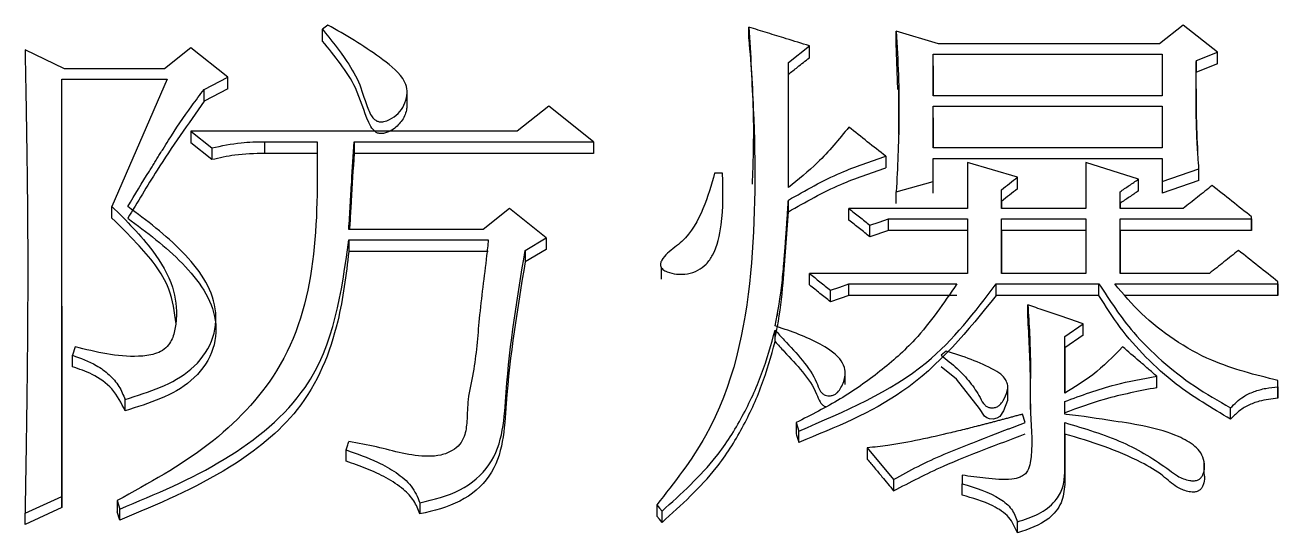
# Model space of a CAD drawing. Header units: millimetres. Extents: x 2371 to 4515, y 843 to 2359.
# Drawn here: x 2883.93 to 2889.08, y 2103.73 to 2105.82 of the extents above; entities that cross this region are included whole.
import ezdxf

# ---------------------------------------------------------------- set-up
doc = ezdxf.new("R2010")
doc.units = ezdxf.units.MM

msp = doc.modelspace()

# ---------------------------------------------------------------- linework, layer by layer
at = {"color": 7, "linetype": 'Continuous', "lineweight": 25}
for p, q in [((2885.1756, 2105.8157), (2885.1539, 2105.7985)), ((2888.6912, 2105.8157), (2888.5938, 2105.7387)), ((2888.8318, 2105.7045), (2888.6912, 2105.8157)), ((2886.9063, 2105.7584), (2886.9063, 2105.8071)), ((2887.6852, 2105.7387), (2887.5121, 2105.79)), ((2887.5121, 2105.7413), (2887.5121, 2105.79)), ((2884.0938, 2105.636), (2883.9316, 2105.7131)), ((2883.9316, 2105.7131), (2883.9316, 2105.6644)), ((2884.6131, 2105.7216), (2884.5049, 2105.636)), ((2884.7645, 2105.6018), (2884.6131, 2105.7216)), ((2887.0686, 2105.6617), (2887.1551, 2105.7302)), ((2887.1551, 2105.6815), (2887.1551, 2105.7302)), ((2887.5191, 2105.5502), (2887.5121, 2105.7413)), ((2887.0686, 2105.1472), (2887.0686, 2105.6617)), ((2887.0686, 2105.6131), (2887.0686, 2105.6617)), ((2887.6636, 2105.696), (2888.6047, 2105.696)), ((2887.6636, 2105.5247), (2887.6636, 2105.696)), ((2887.6636, 2105.6473), (2887.6636, 2105.696)), ((2888.6047, 2105.696), (2888.6047, 2105.5247)), ((2888.7453, 2105.6703), (2888.8318, 2105.7045)), ((2888.7453, 2105.6217), (2888.7453, 2105.6703)), ((2888.8318, 2105.6559), (2888.7453, 2105.6217)), ((2888.8318, 2105.6559), (2888.8318, 2105.7045)), ((2884.5049, 2105.636), (2884.0938, 2105.636)), ((2887.0686, 2105.1518), (2887.0686, 2105.6131)), ((2887.6636, 2105.6473), (2887.6636, 2105.5247)), ((2884.083, 2105.5932), (2884.5157, 2105.5932)), ((2884.083, 2103.8775), (2884.083, 2105.5932)), ((2884.083, 2105.5448), (2884.083, 2105.5932)), ((2884.5157, 2105.5932), (2884.2886, 2105.0698)), ((2884.6672, 2105.5504), (2884.7645, 2105.6018)), ((2884.7645, 2105.5533), (2884.6672, 2105.502)), ((2884.7645, 2105.5533), (2884.7645, 2105.6018)), ((2887.521, 2105.5518), (2887.5206, 2105.3657)), ((2884.6672, 2105.502), (2884.6672, 2105.5504)), ((2885.5016, 2105.4865), (2885.5016, 2105.5352)), ((2888.6047, 2105.5247), (2887.6636, 2105.5247)), ((2886.0842, 2105.4819), (2885.9544, 2105.379)), ((2886.2681, 2105.3361), (2886.0842, 2105.4819)), ((2887.6636, 2105.4819), (2888.6047, 2105.4819)), ((2887.6636, 2105.3104), (2887.6636, 2105.4819)), ((2887.6636, 2105.4335), (2887.6636, 2105.4819)), ((2888.6047, 2105.4819), (2888.6047, 2105.3104)), ((2887.6636, 2105.4335), (2887.6636, 2105.3104)), ((2884.6131, 2105.379), (2884.6996, 2105.3103)), ((2885.9544, 2105.379), (2884.6131, 2105.379)), ((2884.6131, 2105.379), (2884.6131, 2105.3308)), ((2884.6996, 2105.2622), (2884.6131, 2105.3308)), ((2884.6996, 2105.3103), (2884.6996, 2105.2622)), ((2884.916, 2105.3361), (2885.1323, 2105.3361)), ((2884.916, 2105.3361), (2884.916, 2105.2879)), ((2885.2837, 2105.3361), (2886.2681, 2105.3361)), ((2885.2837, 2105.3361), (2885.2837, 2105.2879)), ((2886.2681, 2105.3361), (2886.2681, 2105.2879)), ((2888.6047, 2105.3104), (2887.6636, 2105.3104)), ((2885.1323, 2105.2879), (2884.916, 2105.2879)), ((2886.2681, 2105.2879), (2885.2837, 2105.2879)), ((2887.4688, 2105.276), (2887.4688, 2105.2279)), ((2887.6636, 2105.173), (2887.6636, 2105.2674)), ((2887.6636, 2105.2674), (2888.6047, 2105.2674)), ((2887.6636, 2105.2194), (2887.6636, 2105.2674)), ((2887.8042, 2105.2503), (2887.8042, 2105.0612)), ((2888.291, 2105.2503), (2888.291, 2105.0612)), ((2888.6047, 2105.2674), (2888.6047, 2105.173)), ((2886.7982, 2105.2073), (2886.7657, 2105.2073)), ((2888.6047, 2105.173), (2888.7561, 2105.2245)), ((2888.7561, 2105.1765), (2888.7561, 2105.2245)), ((2887.5121, 2105.13), (2887.6636, 2105.173)), ((2887.6636, 2105.125), (2887.6636, 2105.173)), ((2888.0097, 2105.1422), (2888.0097, 2105.1901)), ((2888.5073, 2105.1336), (2888.5073, 2105.1816)), ((2888.7561, 2105.1765), (2888.6047, 2105.125)), ((2888.6047, 2105.173), (2888.6047, 2105.125)), ((2886.8, 2105.127), (2886.8, 2105.1273)), ((2887.0686, 2105.0478), (2887.0686, 2105.0956)), ((2887.5121, 2105.0821), (2887.5121, 2105.13)), ((2887.9448, 2105.0612), (2887.9448, 2105.1386)), ((2887.9448, 2105.0907), (2887.9448, 2105.1386)), ((2887.9448, 2105.0907), (2887.9448, 2105.0612)), ((2888.4316, 2105.0612), (2888.4316, 2105.13)), ((2888.4316, 2105.0821), (2888.4316, 2105.13)), ((2884.2886, 2105.022), (2884.2886, 2105.0698)), ((2885.922, 2105.0612), (2885.8138, 2104.9752)), ((2886.0734, 2104.9408), (2885.922, 2105.0612)), ((2887.8042, 2105.0612), (2887.3174, 2105.0612)), ((2888.291, 2105.0612), (2887.9448, 2105.0612)), ((2888.4316, 2105.0821), (2888.4316, 2105.0612)), ((2888.6912, 2105.0612), (2888.4316, 2105.0612)), ((2887.4039, 2104.9447), (2887.4039, 2104.9924)), ((2887.4797, 2105.0182), (2887.8042, 2105.0182)), ((2887.4797, 2104.9705), (2887.4797, 2105.0182)), ((2887.8042, 2105.0182), (2887.8042, 2104.7943)), ((2887.9448, 2105.0182), (2888.291, 2105.0182)), ((2887.9448, 2104.7943), (2887.9448, 2105.0182)), ((2887.9448, 2104.9705), (2887.9448, 2105.0182)), ((2888.291, 2105.0182), (2888.291, 2104.7943)), ((2888.4316, 2105.0182), (2888.9725, 2105.0182)), ((2888.4316, 2104.7943), (2888.4316, 2105.0182)), ((2888.4316, 2104.9705), (2888.4316, 2105.0182)), ((2888.9725, 2105.0182), (2888.9725, 2105.0268)), ((2888.9725, 2104.9791), (2888.9725, 2105.0268)), ((2888.9725, 2105.0182), (2888.9725, 2104.9705)), ((2885.8138, 2104.9752), (2885.2621, 2104.9752)), ((2885.9869, 2104.8891), (2886.0734, 2104.9408)), ((2886.0734, 2104.9408), (2886.0734, 2104.8931)), ((2887.4797, 2104.9705), (2887.4039, 2104.9447)), ((2887.8042, 2104.9705), (2887.4797, 2104.9705)), ((2887.9448, 2104.9705), (2887.9448, 2104.7943)), ((2888.291, 2104.9705), (2887.9448, 2104.9705)), ((2888.4316, 2104.9705), (2888.4316, 2104.7943)), ((2888.9725, 2104.9705), (2888.4316, 2104.9705)), ((2888.9725, 2104.9705), (2888.9725, 2104.9791)), ((2885.2621, 2104.9321), (2885.8354, 2104.9321)), ((2885.8354, 2104.8845), (2885.2621, 2104.8845)), ((2886.0734, 2104.8931), (2885.9869, 2104.8415)), ((2885.9869, 2104.8891), (2885.9869, 2104.8415)), ((2886.5464, 2104.8183), (2886.5465, 2104.7705)), ((2887.8042, 2104.7943), (2887.1551, 2104.7943)), ((2888.291, 2104.7943), (2887.9448, 2104.7943)), ((2888.7994, 2104.7943), (2888.4316, 2104.7943)), ((2887.3174, 2104.7512), (2887.7609, 2104.7512)), ((2887.9232, 2104.7512), (2888.3451, 2104.7512)), ((2887.9232, 2104.7038), (2887.9232, 2104.7512)), ((2888.3451, 2104.7038), (2888.3451, 2104.7512)), ((2888.41, 2104.7512), (2889.0806, 2104.7512)), ((2889.0806, 2104.7512), (2889.0806, 2104.7599)), ((2889.0806, 2104.7124), (2889.0806, 2104.7599)), ((2889.0806, 2104.7512), (2889.0806, 2104.7038)), ((2887.2417, 2104.678), (2887.2417, 2104.7254)), ((2887.3174, 2104.7038), (2887.2417, 2104.678)), ((2887.7609, 2104.7038), (2887.3174, 2104.7038)), ((2888.3451, 2104.7038), (2887.9232, 2104.7038)), ((2889.0806, 2104.7038), (2888.453, 2104.7038)), ((2889.0806, 2104.7038), (2889.0806, 2104.7124)), ((2884.083, 2104.6594), (2884.083, 2103.8312)), ((2888.053, 2104.6177), (2888.053, 2104.665)), ((2884.716, 2104.5641), (2884.716, 2104.6113)), ((2888.2044, 2104.5355), (2888.2801, 2104.5873)), ((2888.2801, 2104.5401), (2888.2801, 2104.5873)), ((2887.0145, 2104.5143), (2887.0145, 2104.5615)), ((2888.2801, 2104.5401), (2888.2044, 2104.4884)), ((2888.2044, 2104.3022), (2888.2044, 2104.5355)), ((2888.2044, 2104.4884), (2888.2044, 2104.5355)), ((2884.1371, 2104.4923), (2884.1263, 2104.4578)), ((2887.7177, 2104.4751), (2887.6961, 2104.4578)), ((2888.2044, 2104.4884), (2888.2044, 2104.3022)), ((2884.1263, 2104.4107), (2884.1263, 2104.4578)), ((2887.3024, 2104.3381), (2887.3024, 2104.3853)), ((2888.5831, 2104.3244), (2888.5831, 2104.3713)), ((2887.97, 2104.2736), (2887.97, 2104.3207)), ((2889.0806, 2104.3281), (2889.0806, 2104.3541)), ((2889.0806, 2104.3281), (2889.0806, 2104.2812)), ((2884.3427, 2104.2294), (2884.3427, 2104.2762)), ((2888.2044, 2104.2155), (2888.2044, 2104.2675)), ((2888.2044, 2104.2208), (2888.2044, 2104.2675)), ((2888.0422, 2104.181), (2888.0314, 2104.2156)), ((2888.8859, 2104.1948), (2888.8859, 2104.2416)), ((2887.1011, 2104.181), (2887.1119, 2104.1464)), ((2888.2044, 2103.973), (2888.2044, 2104.1807)), ((2888.2044, 2104.134), (2888.2044, 2104.1807)), ((2887.1119, 2104.0997), (2887.1119, 2104.1464)), ((2888.2044, 2104.134), (2888.2044, 2103.9266)), ((2885.2513, 2104.0218), (2885.2513, 2104.0683)), ((2887.3931, 2104.077), (2887.5013, 2103.9469)), ((2887.3931, 2104.077), (2887.3931, 2104.0305)), ((2888.7778, 2103.9707), (2888.7778, 2104.0174)), ((2887.7826, 2103.9642), (2887.7826, 2103.9296)), ((2888.2044, 2103.973), (2888.2044, 2103.9266)), ((2887.5013, 2103.9469), (2887.5013, 2103.9006)), ((2887.7826, 2103.8832), (2887.7826, 2103.9296)), ((2883.9316, 2103.808), (2884.083, 2103.8775)), ((2884.083, 2103.8312), (2884.083, 2103.8775)), ((2884.3102, 2103.8601), (2884.321, 2103.8254)), ((2884.083, 2103.8312), (2883.9316, 2103.7619)), ((2883.9316, 2103.7619), (2883.9316, 2103.808)), ((2884.321, 2103.7792), (2884.3102, 2103.8139)), ((2884.321, 2103.7792), (2884.321, 2103.8254)), ((2885.5542, 2103.8515), (2885.5542, 2103.8052)), ((2886.5279, 2103.8426), (2886.5279, 2103.7964)), ((2886.5494, 2103.7706), (2886.5494, 2103.8167)), ((2888.0097, 2103.7272), (2888.0097, 2103.7733))]:
    msp.add_line(p, q, dxfattribs=at)
at = {"color": 7, "linetype": 'Continuous', "lineweight": 25, "flags": 128}
for points in [[(2885.1539, 2105.7498), (2885.1539, 2105.7668), (2885.1539, 2105.7827), (2885.1539, 2105.7985)], [(2888.5938, 2105.7387), (2888.1395, 2105.7387), (2887.6852, 2105.7387)], [(2888.0097, 2105.1901), (2887.9069, 2105.2202), (2887.8042, 2105.2503)], [(2888.5073, 2105.1816), (2888.3991, 2105.2159), (2888.291, 2105.2503)], [(2887.3174, 2105.0134), (2887.3174, 2105.0255), (2887.3174, 2105.0375), (2887.3174, 2105.0612)], [(2887.4039, 2104.9924), (2887.4418, 2105.0053), (2887.4797, 2105.0182)], [(2885.2621, 2104.9321), (2885.2621, 2104.9126), (2885.2621, 2104.8845)], [(2887.1551, 2104.7469), (2887.1551, 2104.7589), (2887.1551, 2104.7708), (2887.1551, 2104.7943)], [(2887.2417, 2104.7254), (2887.2795, 2104.7383), (2887.3174, 2104.7512)], [(2887.3174, 2104.7038), (2887.3174, 2104.7231), (2887.3174, 2104.7372), (2887.3174, 2104.7512)], [(2887.9697, 2104.2736), (2887.9697, 2104.272), (2887.9532, 2104.2292), (2887.9371, 2104.2064), (2887.9251, 2104.1988), (2887.9109, 2104.1951), (2887.8957, 2104.1958), (2887.8844, 2104.1999), (2887.8753, 2104.207), (2887.8547, 2104.2394), (2887.7589, 2104.3601), (2887.6967, 2104.4103), (2887.6961, 2104.4108), (2887.6961, 2104.4108)], [(2889.0806, 2104.3072), (2889.0806, 2104.3228), (2889.0806, 2104.3541)], [(2889.0806, 2104.2812), (2889.0806, 2104.2901), (2889.0806, 2104.2958), (2889.0806, 2104.3015), (2889.0806, 2104.3072)], [(2887.1011, 2104.181), (2887.1011, 2104.1617), (2887.1011, 2104.148), (2887.1011, 2104.1343)], [(2884.3102, 2103.8601), (2884.3102, 2103.8413), (2884.3102, 2103.8276), (2884.3102, 2103.8139)], [(2886.5278, 2103.8427), (2886.5386, 2103.8297), (2886.5494, 2103.8167)], [(2886.5494, 2103.7706), (2886.544, 2103.7771), (2886.5386, 2103.7836), (2886.5278, 2103.7965)]]:
    msp.add_lwpolyline(points, dxfattribs=at)
at = {"color": 7, "linetype": 'Continuous', "lineweight": 25}
for points, knots in [([(2885.1539, 2105.7985), (2885.1888, 2105.7551), (2885.2471, 2105.6828), (2885.3122, 2105.5712), (2885.3307, 2105.492), (2885.3528, 2105.4448), (2885.3653, 2105.429), (2885.3776, 2105.4204), (2885.3911, 2105.4169), (2885.4095, 2105.4186), (2885.4362, 2105.4289), (2885.4667, 2105.4511), (2885.4911, 2105.4862), (2885.5025, 2105.5245), (2885.5021, 2105.5632), (2885.471, 2105.6226), (2885.3906, 2105.6827), (2885.286, 2105.7537), (2885.2125, 2105.795), (2885.1756, 2105.8157)], [0, 0, 0, 0, 0.156412, 0.260868, 0.365462, 0.392662, 0.410241, 0.42134, 0.432549, 0.445637, 0.467959, 0.506678, 0.545841, 0.586947, 0.621916, 0.6571, 0.775363, 0.887354, 1, 1, 1, 1]), ([(2886.9063, 2105.8071), (2886.913, 2105.695), (2886.9333, 2105.3589), (2886.936, 2104.7954), (2886.8213, 2104.2178), (2886.6001, 2103.9349), (2886.5279, 2103.8427)], [0, 0, 0, 0, 0.166548, 0.499383, 0.836688, 1, 1, 1, 1]), ([(2887.1551, 2105.7302), (2887.1234, 2105.74), (2887.0661, 2105.7577), (2886.9831, 2105.7834), (2886.9319, 2105.7992), (2886.9063, 2105.8071)], [0, 0, 0, 0, 0.382595, 0.691297, 1, 1, 1, 1]), ([(2886.9063, 2105.7583), (2886.9146, 2105.6464), (2886.9294, 2105.4481), (2886.9228, 2105.2483), (2886.9199, 2105.1613)], [0, 0, 0, 0, 0.564585, 1, 1, 1, 1]), ([(2887.5121, 2105.79), (2887.5154, 2105.73), (2887.5219, 2105.6099), (2887.5249, 2105.3898), (2887.517, 2105.2298), (2887.5121, 2105.13)], [0, 0, 0, 0, 0.273667, 0.547376, 1, 1, 1, 1]), ([(2883.9316, 2105.7131), (2883.9319, 2105.6969), (2883.9323, 2105.6726), (2883.9329, 2105.6401), (2883.9334, 2105.6158), (2883.9338, 2105.5915), (2883.9343, 2105.5672), (2883.9347, 2105.5429), (2883.9351, 2105.5185), (2883.9356, 2105.4942), (2883.9361, 2105.4617), (2883.9367, 2105.4293), (2883.9372, 2105.3968), (2883.9376, 2105.3724), (2883.9381, 2105.34), (2883.9386, 2105.3075), (2883.939, 2105.2749), (2883.9394, 2105.2506), (2883.9397, 2105.2262), (2883.9401, 2105.1936), (2883.9405, 2105.1611), (2883.9408, 2105.1285), (2883.9411, 2105.1041), (2883.9413, 2105.0797), (2883.9416, 2105.0471), (2883.9419, 2105.0146), (2883.9421, 2104.982), (2883.9422, 2104.9616), (2883.9423, 2104.9453), (2883.9423, 2104.9331), (2883.9424, 2104.9208), (2883.9424, 2104.9045), (2883.9425, 2104.8882), (2883.9425, 2104.8719), (2883.9425, 2104.8597), (2883.9426, 2104.8475), (2883.9426, 2104.8352), (2883.9426, 2104.823), (2883.9426, 2104.8128), (2883.9426, 2104.8046), (2883.9426, 2104.7985), (2883.9426, 2104.7904), (2883.9426, 2104.7822), (2883.9426, 2104.774), (2883.9426, 2104.7659), (2883.9425, 2104.7557), (2883.9425, 2104.7434), (2883.9425, 2104.7271), (2883.9424, 2104.7108), (2883.9424, 2104.6944), (2883.9423, 2104.6822), (2883.9423, 2104.6658), (2883.9422, 2104.6454), (2883.942, 2104.6209), (2883.9419, 2104.5964), (2883.9417, 2104.5719), (2883.9415, 2104.5392), (2883.9412, 2104.5065), (2883.941, 2104.4737), (2883.9407, 2104.4492), (2883.9405, 2104.4246), (2883.9401, 2104.3919), (2883.9398, 2104.3592), (2883.9394, 2104.3264), (2883.9391, 2104.3018), (2883.9388, 2104.2773), (2883.9383, 2104.2445), (2883.9379, 2104.2117), (2883.9374, 2104.1789), (2883.9371, 2104.1543), (2883.9366, 2104.1215), (2883.9361, 2104.0887), (2883.9356, 2104.0559), (2883.9352, 2104.0312), (2883.9348, 2104.0066), (2883.9343, 2103.9738), (2883.9338, 2103.9409), (2883.9332, 2103.9081), (2883.9328, 2103.8834), (2883.9323, 2103.8501), (2883.9319, 2103.8249), (2883.9316, 2103.808)], [0, 0, 0, 0, 0.025705, 0.038557, 0.05141, 0.064262, 0.077115, 0.089967, 0.102819, 0.115672, 0.128524, 0.154229, 0.167082, 0.179934, 0.192786, 0.218491, 0.231344, 0.244196, 0.257049, 0.269901, 0.295606, 0.308458, 0.321311, 0.334163, 0.347016, 0.37272, 0.385573, 0.398425, 0.404851, 0.411278, 0.417704, 0.42413, 0.436983, 0.443409, 0.449835, 0.456261, 0.462687, 0.469114, 0.47554, 0.478753, 0.481966, 0.485179, 0.491605, 0.494818, 0.498032, 0.504458, 0.510884, 0.51731, 0.530163, 0.536589, 0.543015, 0.549441, 0.562294, 0.575146, 0.587999, 0.600851, 0.613703, 0.639408, 0.652261, 0.665113, 0.677966, 0.690818, 0.716523, 0.729375, 0.742228, 0.75508, 0.767932, 0.793637, 0.80649, 0.819342, 0.832195, 0.857899, 0.870752, 0.883604, 0.896457, 0.909309, 0.935014, 0.947866, 0.960719, 0.973571, 1, 1, 1, 1]), ([(2885.5003, 2105.4865), (2885.5003, 2105.4816), (2885.5002, 2105.4601), (2885.4842, 2105.4237), (2885.4528, 2105.3908), (2885.4224, 2105.3745), (2885.4021, 2105.3692), (2885.387, 2105.3691), (2885.3734, 2105.3742), (2885.3569, 2105.389), (2885.3259, 2105.4507), (2885.3016, 2105.5481), (2885.2294, 2105.6579), (2885.1791, 2105.719), (2885.1539, 2105.7498)], [0, 0, 0, 0, 0.024344, 0.105927, 0.186008, 0.233095, 0.258015, 0.277413, 0.297005, 0.320267, 0.377824, 0.626321, 0.811958, 1, 1, 1, 1]), ([(2887.0686, 2105.6131), (2887.0811, 2105.623), (2887.1018, 2105.6393), (2887.1306, 2105.6621), (2887.147, 2105.675), (2887.1551, 2105.6815)], [0, 0, 0, 0, 0.4329059, 0.716452, 1, 1, 1, 1]), ([(2888.7561, 2105.2245), (2888.7548, 2105.2413), (2888.7528, 2105.2665), (2888.7487, 2105.3254), (2888.7467, 2105.3716), (2888.7456, 2105.4137), (2888.7453, 2105.4263), (2888.7451, 2105.4389), (2888.7449, 2105.4515), (2888.7446, 2105.4683), (2888.7445, 2105.4852), (2888.7444, 2105.502), (2888.7443, 2105.5146), (2888.7443, 2105.5272), (2888.7443, 2105.5398), (2888.7443, 2105.5524), (2888.7444, 2105.5629), (2888.7444, 2105.5713), (2888.7445, 2105.5776), (2888.7445, 2105.5839), (2888.7445, 2105.5902), (2888.7446, 2105.5965), (2888.7446, 2105.6028), (2888.7447, 2105.6091), (2888.7448, 2105.6175), (2888.7448, 2105.6259), (2888.7449, 2105.6343), (2888.745, 2105.6406), (2888.745, 2105.6469), (2888.7451, 2105.6532), (2888.7452, 2105.661), (2888.7452, 2105.6667), (2888.7453, 2105.6703)], [0, 0, 0, 0, 0.113118, 0.169677, 0.395941, 0.424221, 0.4525, 0.480779, 0.509059, 0.537338, 0.593897, 0.622177, 0.650456, 0.678735, 0.707015, 0.735294, 0.763573, 0.777713, 0.791853, 0.805993, 0.820132, 0.834272, 0.848412, 0.862551, 0.876691, 0.90497, 0.91911, 0.93325, 0.947389, 0.961529, 0.975669, 1, 1, 1, 1]), ([(2888.7517, 2105.288), (2888.7517, 2105.288), (2888.7518, 2105.288), (2888.7517, 2105.2901), (2888.7499, 2105.3328), (2888.746, 2105.4331), (2888.7453, 2105.5252), (2888.7452, 2105.5749), (2888.7452, 2105.5926), (2888.7452, 2105.5988), (2888.7451, 2105.5985), (2888.7451, 2105.5983)], [0, 0, 0, 0, 0.0066914, 0.0176059, 0.0437839, 0.5138257, 0.7288407, 0.8737613, 0.9090141, 0.9446975, 1, 1, 1, 1]), ([(2884.3535, 2105.0698), (2884.3831, 2105.1183), (2884.4164, 2105.1729), (2884.4537, 2105.2333), (2884.463, 2105.2484), (2884.4723, 2105.2635), (2884.4817, 2105.2786), (2884.4911, 2105.2937), (2884.5043, 2105.3148), (2884.5438, 2105.378), (2884.5985, 2105.4605), (2884.6503, 2105.5283), (2884.6672, 2105.5504)], [0, 0, 0, 0, 0.2975225, 0.3347128, 0.3719031, 0.3904982, 0.4276885, 0.4648788, 0.4834739, 0.5578545, 0.8555026, 1, 1, 1, 1]), ([(2884.6672, 2105.502), (2884.6011, 2105.4084), (2884.5128, 2105.2831), (2884.4136, 2105.1203), (2884.3735, 2105.0548), (2884.3535, 2105.022)], [0, 0, 0, 0, 0.597119, 0.798557, 1, 1, 1, 1]), ([(2887.3174, 2105.3962), (2887.2764, 2105.346), (2887.2028, 2105.2558), (2887.1098, 2105.1806), (2887.0686, 2105.1472)], [0, 0, 0, 0, 0.556387, 1, 1, 1, 1]), ([(2887.4688, 2105.276), (2887.4436, 2105.296), (2887.3931, 2105.3361), (2887.3426, 2105.3761), (2887.3174, 2105.3962)], [0, 0, 0, 0, 0.499997, 1, 1, 1, 1]), ([(2885.1323, 2105.3361), (2885.1341, 2105.0031), (2885.1367, 2104.5343), (2884.6948, 2104.0708), (2884.4397, 2103.9311), (2884.3102, 2103.8601)], [0, 0, 0, 0, 0.546872, 0.769893, 1, 1, 1, 1]), ([(2884.6996, 2105.3103), (2884.7394, 2105.3189), (2884.8105, 2105.3342), (2884.8837, 2105.3355), (2884.916, 2105.3361)], [0, 0, 0, 0, 0.558835, 1, 1, 1, 1]), ([(2885.2621, 2104.9752), (2885.2641, 2105.0079), (2885.268, 2105.0733), (2885.2752, 2105.1936), (2885.2805, 2105.2812), (2885.2837, 2105.3361)], [0, 0, 0, 0, 0.2714755, 0.542951, 1, 1, 1, 1]), ([(2884.916, 2105.2879), (2884.8749, 2105.2869), (2884.8016, 2105.2851), (2884.7307, 2105.2692), (2884.6996, 2105.2622)], [0, 0, 0, 0, 0.561085, 1, 1, 1, 1]), ([(2885.2837, 2105.2879), (2885.2798, 2105.2227), (2885.2743, 2105.13), (2885.268, 2105.0257), (2885.2657, 2104.9867), (2885.265, 2104.9752)], [0, 0, 0, 0, 0.626456, 0.889379, 1, 1, 1, 1]), ([(2887.0686, 2105.0956), (2887.1392, 2105.1358), (2887.2658, 2105.208), (2887.4066, 2105.2552), (2887.4688, 2105.276)], [0, 0, 0, 0, 0.557889, 1, 1, 1, 1]), ([(2886.7657, 2105.2073), (2886.7516, 2105.1582), (2886.7232, 2105.0594), (2886.6592, 2104.9406), (2886.5799, 2104.8872), (2886.5508, 2104.8553), (2886.5427, 2104.8369), (2886.5423, 2104.8264), (2886.5458, 2104.8179), (2886.5549, 2104.8087), (2886.5759, 2104.7979), (2886.6103, 2104.79), (2886.6548, 2104.7907), (2886.6974, 2104.8057), (2886.7339, 2104.8325), (2886.7752, 2104.8937), (2886.8016, 2105.0216), (2886.8006, 2105.1351), (2886.7982, 2105.2063), (2886.7982, 2105.2073)], [0, 0, 0, 0, 0.151237, 0.303887, 0.374012, 0.409203, 0.423454, 0.431523, 0.439658, 0.449578, 0.466985, 0.502292, 0.540771, 0.580872, 0.619436, 0.662511, 0.788748, 0.996835, 1, 1, 1, 1]), ([(2887.0686, 2105.0478), (2887.1392, 2105.0879), (2887.2658, 2105.16), (2887.4066, 2105.2071), (2887.4688, 2105.2279)], [0, 0, 0, 0, 0.5578529, 1, 1, 1, 1]), ([(2887.9448, 2105.1386), (2887.9556, 2105.1472), (2887.9773, 2105.1644), (2887.9989, 2105.1816), (2888.0097, 2105.1901)], [0, 0, 0, 0, 0.500001, 1, 1, 1, 1]), ([(2888.0097, 2105.1422), (2887.9989, 2105.1336), (2887.9773, 2105.1164), (2887.9556, 2105.0993), (2887.9448, 2105.0907)], [0, 0, 0, 0, 0.499997, 1, 1, 1, 1]), ([(2888.4316, 2105.13), (2888.4442, 2105.1386), (2888.4694, 2105.1558), (2888.4947, 2105.173), (2888.5073, 2105.1816)], [0, 0, 0, 0, 0.500001, 1, 1, 1, 1]), ([(2888.8102, 2105.1558), (2888.7904, 2105.14), (2888.7507, 2105.1085), (2888.711, 2105.077), (2888.6912, 2105.0612)], [0, 0, 0, 0, 0.500001, 1, 1, 1, 1]), ([(2888.9725, 2105.0268), (2888.9454, 2105.0483), (2888.8913, 2105.0913), (2888.8372, 2105.1343), (2888.8102, 2105.1558)], [0, 0, 0, 0, 0.5, 1, 1, 1, 1]), ([(2887.0145, 2104.5787), (2887.0253, 2104.6381), (2887.0414, 2104.7272), (2887.049, 2104.8245), (2887.0524, 2104.8656), (2887.0536, 2104.8806), (2887.0545, 2104.8918), (2887.0553, 2104.903), (2887.0562, 2104.9142), (2887.0569, 2104.9235), (2887.0576, 2104.9329), (2887.0581, 2104.9403), (2887.0586, 2104.9478), (2887.0592, 2104.9553), (2887.0597, 2104.9628), (2887.0604, 2104.9721), (2887.0609, 2104.9796), (2887.0615, 2104.9889), (2887.062, 2104.9964), (2887.0625, 2105.0039), (2887.063, 2105.0113), (2887.0635, 2105.0188), (2887.0642, 2105.0281), (2887.0647, 2105.0356), (2887.0653, 2105.0449), (2887.0658, 2105.0524), (2887.0664, 2105.0617), (2887.0669, 2105.0692), (2887.0674, 2105.0767), (2887.0679, 2105.0849), (2887.0683, 2105.0912), (2887.0686, 2105.0956)], [0, 0, 0, 0, 0.346641, 0.519778, 0.563061, 0.584702, 0.606343, 0.627984, 0.649626, 0.671267, 0.682088, 0.703729, 0.714549, 0.72537, 0.747011, 0.757832, 0.779473, 0.790294, 0.811935, 0.822756, 0.833576, 0.855218, 0.866038, 0.88768, 0.8985, 0.920141, 0.930962, 0.952603, 0.963424, 0.974245, 1, 1, 1, 1]), ([(2888.5073, 2105.1336), (2888.4947, 2105.125), (2888.4694, 2105.1078), (2888.4442, 2105.0907), (2888.4316, 2105.0821)], [0, 0, 0, 0, 0.499997, 1, 1, 1, 1]), ([(2884.2886, 2105.0698), (2884.3479, 2105.0108), (2884.4483, 2104.9108), (2884.5446, 2104.7507), (2884.5578, 2104.6313), (2884.5469, 2104.5512), (2884.5289, 2104.5055), (2884.4975, 2104.4761), (2884.455, 2104.4584), (2884.3317, 2104.4445), (2884.2235, 2104.4711), (2884.1371, 2104.4923)], [0, 0, 0, 0, 0.237031, 0.40138, 0.534635, 0.589033, 0.643886, 0.675792, 0.707579, 0.7663, 1, 1, 1, 1]), ([(2884.3427, 2104.2762), (2884.4418, 2104.3072), (2884.5916, 2104.354), (2884.7094, 2104.5112), (2884.7295, 2104.6954), (2884.585, 2104.8969), (2884.4317, 2105.0114), (2884.3535, 2105.0698)], [0, 0, 0, 0, 0.25015, 0.377758, 0.502112, 0.745934, 1, 1, 1, 1]), ([(2887.0145, 2104.5315), (2887.0177, 2104.5463), (2887.0335, 2104.6202), (2887.0469, 2104.7439), (2887.059, 2104.9014), (2887.0654, 2104.999), (2887.0686, 2105.0478)], [0, 0, 0, 0, 0.086672, 0.433942, 0.716948, 1, 1, 1, 1]), ([(2887.3174, 2105.0612), (2887.3318, 2105.0497), (2887.3607, 2105.0268), (2887.3895, 2105.0039), (2887.4039, 2104.9924)], [0, 0, 0, 0, 0.499999, 1, 1, 1, 1]), ([(2884.5523, 2104.5864), (2884.5458, 2104.6354), (2884.5294, 2104.7588), (2884.4123, 2104.8996), (2884.3227, 2104.9883), (2884.2886, 2105.022)], [0, 0, 0, 0, 0.289937, 0.729757, 1, 1, 1, 1]), ([(2884.3535, 2105.022), (2884.4317, 2104.9637), (2884.585, 2104.8494), (2884.7295, 2104.6481), (2884.7094, 2104.4641), (2884.5915, 2104.307), (2884.4418, 2104.2603), (2884.3427, 2104.2294)], [0, 0, 0, 0, 0.2541019, 0.4978553, 0.6221436, 0.7497305, 1, 1, 1, 1]), ([(2887.4039, 2104.9447), (2887.3895, 2104.9561), (2887.3607, 2104.979), (2887.3318, 2105.002), (2887.3174, 2105.0134)], [0, 0, 0, 0, 0.5, 1, 1, 1, 1]), ([(2884.321, 2103.8254), (2884.4677, 2103.8866), (2884.7564, 2104.0069), (2885.1842, 2104.3591), (2885.2328, 2104.7169), (2885.2621, 2104.9321)], [0, 0, 0, 0, 0.2918042, 0.5741123, 1, 1, 1, 1]), ([(2885.2621, 2104.8845), (2885.2507, 2104.7888), (2885.2238, 2104.5636), (2885.0897, 2104.2309), (2884.7469, 2103.9594), (2884.4759, 2103.8447), (2884.321, 2103.7792)], [0, 0, 0, 0, 0.196577, 0.462275, 0.692724, 1, 1, 1, 1]), ([(2885.8354, 2104.9321), (2885.8332, 2104.9106), (2885.822, 2104.8026), (2885.7959, 2104.6213), (2885.7846, 2104.4226), (2885.7493, 2104.2838), (2885.7492, 2104.1955), (2885.7421, 2104.132), (2885.7198, 2104.0897), (2885.6861, 2104.0626), (2885.641, 2104.0452), (2885.5334, 2104.0366), (2885.4091, 2104.0767), (2885.3003, 2104.0963), (2885.2622, 2104.1031)], [0, 0, 0, 0, 0.051282, 0.25636, 0.431754, 0.51946, 0.589456, 0.639546, 0.668094, 0.696777, 0.732309, 0.768498, 0.918801, 1, 1, 1, 1]), ([(2885.5542, 2103.8515), (2885.6112, 2103.8649), (2885.7224, 2103.8912), (2885.8966, 2104.0415), (2885.907, 2104.4097), (2885.9552, 2104.6987), (2885.9869, 2104.8891)], [0, 0, 0, 0, 0.12954, 0.252639, 0.50766, 1, 1, 1, 1]), ([(2888.9184, 2104.8891), (2888.8985, 2104.8733), (2888.8589, 2104.8417), (2888.8192, 2104.8101), (2888.7994, 2104.7943)], [0, 0, 0, 0, 0.500001, 1, 1, 1, 1]), ([(2889.0806, 2104.7599), (2889.0536, 2104.7814), (2888.9995, 2104.8245), (2888.9454, 2104.8676), (2888.9184, 2104.8891)], [0, 0, 0, 0, 0.5, 1, 1, 1, 1]), ([(2885.9869, 2104.8415), (2885.9552, 2104.6514), (2885.907, 2104.3628), (2885.8965, 2103.995), (2885.7223, 2103.8449), (2885.6112, 2103.8187), (2885.5542, 2103.8052)], [0, 0, 0, 0, 0.4922239, 0.7471943, 0.8703438, 1, 1, 1, 1]), ([(2887.1551, 2104.7943), (2887.1696, 2104.7828), (2887.1984, 2104.7599), (2887.2273, 2104.7369), (2887.2417, 2104.7254)], [0, 0, 0, 0, 0.4999995, 1, 1, 1, 1]), ([(2887.7609, 2104.7512), (2887.7073, 2104.6722), (2887.6185, 2104.541), (2887.447, 2104.3886), (2887.2832, 2104.274), (2887.162, 2104.2121), (2887.1011, 2104.181)], [0, 0, 0, 0, 0.333002, 0.552476, 0.774971, 1, 1, 1, 1]), ([(2887.1119, 2104.1464), (2887.3003, 2104.2267), (2887.6318, 2104.368), (2887.8354, 2104.6357), (2887.9232, 2104.7512)], [0, 0, 0, 0, 0.568507, 1, 1, 1, 1]), ([(2887.2417, 2104.678), (2887.2273, 2104.6895), (2887.1984, 2104.7124), (2887.1696, 2104.7354), (2887.1551, 2104.7469)], [0, 0, 0, 0, 0.5, 1, 1, 1, 1]), ([(2888.3451, 2104.7512), (2888.3896, 2104.6829), (2888.4634, 2104.5697), (2888.602, 2104.4329), (2888.7351, 2104.3279), (2888.8355, 2104.2705), (2888.8859, 2104.2416)], [0, 0, 0, 0, 0.333809, 0.553089, 0.775219, 1, 1, 1, 1]), ([(2889.0806, 2104.3541), (2888.9877, 2104.3771), (2888.8357, 2104.4149), (2888.6516, 2104.5189), (2888.5167, 2104.6253), (2888.4454, 2104.7095), (2888.41, 2104.7512)], [0, 0, 0, 0, 0.347456, 0.568585, 0.785979, 1, 1, 1, 1]), ([(2887.9232, 2104.7038), (2887.8058, 2104.5591), (2887.5926, 2104.296), (2887.261, 2104.1606), (2887.1119, 2104.0997)], [0, 0, 0, 0, 0.550322, 1, 1, 1, 1]), ([(2888.8859, 2104.1948), (2888.809, 2104.2405), (2888.683, 2104.3152), (2888.5361, 2104.448), (2888.429, 2104.5701), (2888.3729, 2104.6594), (2888.3451, 2104.7038)], [0, 0, 0, 0, 0.346062, 0.56664, 0.784508, 1, 1, 1, 1]), ([(2887.0232, 2104.6206), (2887.0232, 2104.6206), (2887.0232, 2104.6206), (2887.0233, 2104.6209), (2887.0235, 2104.6222), (2887.0241, 2104.6253), (2887.0248, 2104.6288), (2887.0252, 2104.6307)], [0, 0, 0, 0, 0.025297, 0.141451, 0.270493, 0.58461, 1, 1, 1, 1]), ([(2888.053, 2104.665), (2888.0578, 2104.585), (2888.0668, 2104.437), (2888.0584, 2104.2207), (2888.0764, 2104.0722), (2888.0558, 2103.9867), (2888.0398, 2103.9664), (2888.0175, 2103.9538), (2887.9632, 2103.9429), (2887.8825, 2103.9523), (2887.8147, 2103.9604), (2887.7826, 2103.9642)], [0, 0, 0, 0, 0.257644, 0.476383, 0.695117, 0.731864, 0.752184, 0.772582, 0.805413, 0.907666, 1, 1, 1, 1]), ([(2888.2801, 2104.5873), (2888.2488, 2104.5981), (2888.1952, 2104.6164), (2888.1195, 2104.6423), (2888.0751, 2104.6574), (2888.053, 2104.665)], [0, 0, 0, 0, 0.414509, 0.707253, 1, 1, 1, 1]), ([(2887.0145, 2104.5614), (2887.0267, 2104.5477), (2887.0876, 2104.4787), (2887.1663, 2104.402), (2887.1943, 2104.3187), (2887.2067, 2104.3011), (2887.2184, 2104.2939), (2887.2317, 2104.2908), (2887.2457, 2104.2914), (2887.2595, 2104.296), (2887.2739, 2104.307), (2887.2905, 2104.3335), (2887.3042, 2104.3684), (2887.3007, 2104.4105), (2887.2794, 2104.4478), (2887.2054, 2104.5079), (2887.1119, 2104.5449), (2887.034, 2104.5717), (2887.0168, 2104.5779), (2887.0145, 2104.5787)], [0, 0, 0, 0, 0.066203, 0.331418, 0.376174, 0.392134, 0.408285, 0.422252, 0.437571, 0.454108, 0.470588, 0.499884, 0.567199, 0.607022, 0.655995, 0.720748, 0.938177, 0.991744, 1, 1, 1, 1]), ([(2888.0635, 2104.2344), (2888.0637, 2104.2775), (2888.0645, 2104.4056), (2888.0576, 2104.5331), (2888.053, 2104.6177)], [0, 0, 0, 0, 0.336896, 1, 1, 1, 1]), ([(2886.5494, 2103.8167), (2886.6286, 2103.8884), (2886.7584, 2104.0058), (2886.8827, 2104.2048), (2886.9633, 2104.3797), (2886.9975, 2104.501), (2887.0145, 2104.5614)], [0, 0, 0, 0, 0.345608, 0.56562, 0.783503, 1, 1, 1, 1]), ([(2886.5494, 2103.7706), (2886.6286, 2103.8422), (2886.7583, 2103.9593), (2886.8827, 2104.158), (2886.9633, 2104.3328), (2886.9975, 2104.4539), (2887.0145, 2104.5143)], [0, 0, 0, 0, 0.345691, 0.565702, 0.783554, 1, 1, 1, 1]), ([(2887.0145, 2104.5143), (2887.0267, 2104.5005), (2887.0877, 2104.4315), (2887.1663, 2104.3554), (2887.1943, 2104.272), (2887.2064, 2104.2548), (2887.2155, 2104.2483), (2887.2215, 2104.247), (2887.2228, 2104.2467)], [0, 0, 0, 0, 0.160679, 0.804376, 0.910674, 0.949608, 0.989033, 1, 1, 1, 1]), ([(2887.6961, 2104.4578), (2887.7189, 2104.4403), (2887.7627, 2104.4069), (2887.8163, 2104.3476), (2887.8514, 2104.2956), (2887.8691, 2104.2572), (2887.8868, 2104.2446), (2887.8993, 2104.2414), (2887.9129, 2104.2415), (2887.9268, 2104.2454), (2887.941, 2104.2554), (2887.9552, 2104.2779), (2887.9679, 2104.304), (2887.9717, 2104.3331), (2887.9641, 2104.3549), (2887.9468, 2104.3781), (2887.8975, 2104.4078), (2887.8203, 2104.442), (2887.7521, 2104.464), (2887.7177, 2104.4751)], [0, 0, 0, 0, 0.117411, 0.224514, 0.331514, 0.385099, 0.401502, 0.417942, 0.434593, 0.453955, 0.473463, 0.503457, 0.565822, 0.597864, 0.6299, 0.663784, 0.718184, 0.85806, 1, 1, 1, 1]), ([(2888.4424, 2104.4923), (2888.4033, 2104.4523), (2888.3328, 2104.3801), (2888.244, 2104.3262), (2888.2044, 2104.3022)], [0, 0, 0, 0, 0.555111, 1, 1, 1, 1]), ([(2888.583, 2104.3713), (2888.571, 2104.3817), (2888.5469, 2104.4025), (2888.5, 2104.4428), (2888.4652, 2104.4728), (2888.4424, 2104.4923)], [0, 0, 0, 0, 0.25711, 0.51422, 1, 1, 1, 1]), ([(2884.1263, 2104.4578), (2884.1601, 2104.4457), (2884.2153, 2104.426), (2884.2785, 2104.3794), (2884.32, 2104.3316), (2884.3352, 2104.2945), (2884.3427, 2104.2762)], [0, 0, 0, 0, 0.34974, 0.571287, 0.787704, 1, 1, 1, 1]), ([(2884.3427, 2104.2294), (2884.3274, 2104.261), (2884.2982, 2104.3218), (2884.214, 2104.3803), (2884.1537, 2104.4012), (2884.1263, 2104.4107)], [0, 0, 0, 0, 0.371784, 0.714596, 1, 1, 1, 1]), ([(2888.2044, 2104.2675), (2888.2729, 2104.2928), (2888.3954, 2104.3381), (2888.5256, 2104.3612), (2888.583, 2104.3713)], [0, 0, 0, 0, 0.55855, 1, 1, 1, 1]), ([(2888.583, 2104.3244), (2888.5103, 2104.3105), (2888.3806, 2104.2856), (2888.2581, 2104.2405), (2888.2044, 2104.2208)], [0, 0, 0, 0, 0.561231, 1, 1, 1, 1]), ([(2888.8859, 2104.2416), (2888.9025, 2104.2582), (2888.93, 2104.286), (2888.9824, 2104.3095), (2889.0303, 2104.3233), (2889.0638, 2104.3265), (2889.0806, 2104.3281)], [0, 0, 0, 0, 0.330678, 0.55099, 0.77457, 1, 1, 1, 1]), ([(2889.0806, 2104.2812), (2889.0547, 2104.2782), (2889.0122, 2104.2733), (2888.9576, 2104.2525), (2888.9169, 2104.2278), (2888.8962, 2104.2057), (2888.8859, 2104.1948)], [0, 0, 0, 0, 0.347151, 0.569168, 0.786857, 1, 1, 1, 1]), ([(2888.0314, 2104.2156), (2888.0287, 2104.2149), (2888.0234, 2104.2135), (2888.0155, 2104.2113), (2888.0075, 2104.2092), (2887.9969, 2104.2063), (2887.9864, 2104.2035), (2887.9758, 2104.2006), (2887.9678, 2104.1985), (2887.9572, 2104.1956), (2887.9466, 2104.1928), (2887.936, 2104.19), (2887.9281, 2104.1879), (2887.9175, 2104.1851), (2887.9069, 2104.1823), (2887.8936, 2104.1788), (2887.8803, 2104.1753), (2887.8644, 2104.1712), (2887.8431, 2104.1657), (2887.8218, 2104.1603), (2887.7845, 2104.151), (2887.6723, 2104.1242), (2887.5373, 2104.0927), (2887.4212, 2104.0801), (2887.3931, 2104.077)], [0, 0, 0, 0, 0.012619, 0.025237, 0.037856, 0.050474, 0.075711, 0.08833, 0.100948, 0.113567, 0.138804, 0.151422, 0.164041, 0.176659, 0.201896, 0.214515, 0.239752, 0.264989, 0.290226, 0.3407, 0.365937, 0.466887, 0.870929, 1, 1, 1, 1]), ([(2888.2044, 2104.1807), (2888.2856, 2104.1568), (2888.4401, 2104.1113), (2888.5875, 2104.0217), (2888.6698, 2103.9581), (2888.7053, 2103.9437), (2888.7341, 2103.9409), (2888.7492, 2103.9432), (2888.7614, 2103.9505), (2888.7714, 2103.9633), (2888.7794, 2103.9868), (2888.7798, 2104.0201), (2888.7665, 2104.056), (2888.7307, 2104.0934), (2888.6171, 2104.1559), (2888.4312, 2104.1832), (2888.2745, 2104.2077), (2888.2068, 2104.2152), (2888.2044, 2104.2154)], [0, 0, 0, 0, 0.188824, 0.359425, 0.391174, 0.431004, 0.443042, 0.4552, 0.463942, 0.475035, 0.493349, 0.52466, 0.556942, 0.585534, 0.64557, 0.848774, 0.994709, 1, 1, 1, 1]), ([(2887.5013, 2103.9469), (2887.5345, 2103.9654), (2887.636, 2104.0221), (2887.7548, 2104.0697), (2887.8422, 2104.1047), (2887.8608, 2104.1119), (2887.8793, 2104.1192), (2887.8955, 2104.1255), (2887.9094, 2104.1308), (2887.9164, 2104.1335), (2887.9257, 2104.1371), (2887.935, 2104.1406), (2887.9443, 2104.1441), (2887.9513, 2104.1468), (2887.9606, 2104.1503), (2887.9699, 2104.1538), (2887.9792, 2104.1573), (2887.9862, 2104.16), (2887.9955, 2104.1635), (2888.0048, 2104.167), (2888.0142, 2104.1705), (2888.0212, 2104.1731), (2888.0305, 2104.1766), (2888.0375, 2104.1792), (2888.0422, 2104.181)], [0, 0, 0, 0, 0.194919, 0.596792, 0.647185, 0.672381, 0.697577, 0.74797, 0.760568, 0.773166, 0.785764, 0.81096, 0.823558, 0.836156, 0.848754, 0.873951, 0.886549, 0.899147, 0.911745, 0.936941, 0.949539, 0.962137, 0.974736, 1, 1, 1, 1]), ([(2887.5013, 2103.9006), (2887.5691, 2103.9357), (2887.6896, 2103.9983), (2887.8733, 2104.0708), (2887.9858, 2104.1131), (2888.0422, 2104.1343)], [0, 0, 0, 0, 0.390671, 0.695193, 1, 1, 1, 1]), ([(2888.7765, 2103.9705), (2888.7775, 2103.9657), (2888.7806, 2103.9507), (2888.7767, 2103.9303), (2888.7684, 2103.9124), (2888.7594, 2103.9026), (2888.7476, 2103.8965), (2888.7307, 2103.8942), (2888.702, 2103.8987), (2888.6559, 2103.9182), (2888.6028, 2103.9704), (2888.5027, 2104.0285), (2888.3667, 2104.0857), (2888.2587, 2104.1179), (2888.2044, 2104.134)], [0, 0, 0, 0, 0.023255, 0.07257, 0.095864, 0.11539, 0.131905, 0.152492, 0.186456, 0.253587, 0.364428, 0.517728, 0.757657, 1, 1, 1, 1]), ([(2885.2513, 2104.0683), (2885.2531, 2104.0741), (2885.2567, 2104.0857), (2885.2604, 2104.0973), (2885.2622, 2104.1031)], [0, 0, 0, 0, 0.499996, 1, 1, 1, 1]), ([(2885.2513, 2104.0683), (2885.2953, 2104.0531), (2885.3672, 2104.0281), (2885.457, 2103.9775), (2885.5235, 2103.9238), (2885.5441, 2103.8753), (2885.5542, 2103.8515)], [0, 0, 0, 0, 0.349071, 0.571765, 0.789358, 1, 1, 1, 1]), ([(2885.5542, 2103.8052), (2885.5471, 2103.8237), (2885.5328, 2103.8613), (2885.4832, 2103.9118), (2885.417, 2103.9556), (2885.3364, 2103.9926), (2885.2797, 2104.0121), (2885.2513, 2104.0218)], [0, 0, 0, 0, 0.162317, 0.328828, 0.549463, 0.773777, 1, 1, 1, 1]), ([(2887.3931, 2104.0305), (2887.4031, 2104.0185), (2887.4231, 2103.9945), (2887.4592, 2103.9512), (2887.4852, 2103.9199), (2887.5013, 2103.9006)], [0, 0, 0, 0, 0.277089, 0.554178, 1, 1, 1, 1]), ([(2888.0097, 2103.7733), (2888.0393, 2103.7827), (2888.0975, 2103.8011), (2888.1642, 2103.8505), (2888.1999, 2103.9121), (2888.2029, 2103.9528), (2888.2044, 2103.973)], [0, 0, 0, 0, 0.291567, 0.574035, 0.788626, 1, 1, 1, 1]), ([(2887.7826, 2103.9296), (2887.8376, 2103.9133), (2887.9137, 2103.8908), (2887.9895, 2103.828), (2888.003, 2103.7913), (2888.0097, 2103.7733)], [0, 0, 0, 0, 0.5720712, 0.7896972, 1, 1, 1, 1]), ([(2888.2044, 2103.9266), (2888.2019, 2103.9008), (2888.1967, 2103.8487), (2888.1303, 2103.7679), (2888.056, 2103.7428), (2888.0097, 2103.7272)], [0, 0, 0, 0, 0.269419, 0.54582, 1, 1, 1, 1]), ([(2888.0097, 2103.7272), (2888.0001, 2103.7499), (2887.9803, 2103.7964), (2887.8951, 2103.8501), (2887.8255, 2103.8706), (2887.7826, 2103.8832)], [0, 0, 0, 0, 0.267568, 0.547482, 1, 1, 1, 1])]:
    msp.add_open_spline(points, degree=3, knots=knots, dxfattribs=at)
msp.add_open_spline([(2887.1011, 2104.1343), (2887.1029, 2104.1285), (2887.1065, 2104.117), (2887.1101, 2104.1055), (2887.1119, 2104.0997)], degree=3, dxfattribs=at)

doc.saveas('drawing.dxf')
